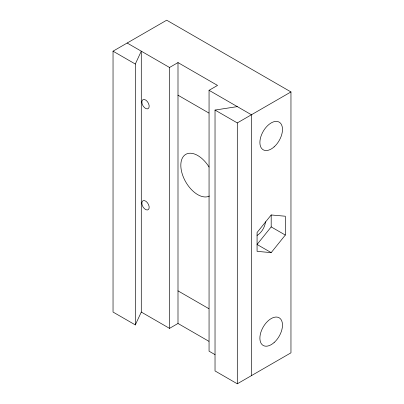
<?xml version="1.0" encoding="UTF-8"?>
<svg xmlns="http://www.w3.org/2000/svg" width="404" height="404" viewBox="0 0 404 404"><rect width="100%" height="100%" fill="white"/><g stroke="black" fill="none" stroke-linecap="round" stroke-linejoin="round"><path stroke-width="0.61" d="M135.315 324.917L135.315 64.039L141.284 51.177L141.284 312.06L135.315 324.917L113.039 312.06L113.039 51.177L166.701 20.2L290.961 91.94L290.961 352.823L237.299 383.8L215.029 370.943L215.029 110.06L237.299 106.616M271.19 214.978L271.19 226.902L257.07 244.471L271.19 252.621L285.31 235.057L285.31 216.226L271.19 214.968L257.07 232.532L257.07 251.359L271.19 252.621M127.159 43.026L169.523 67.483L177.997 62.595L217.534 85.421L209.06 90.309L209.06 351.192L215.034 354.641M215.029 110.06L237.299 122.922L290.961 91.94M141.284 312.06L169.523 328.366L177.997 323.473L208.868 341.294M209.06 90.309L251.419 114.766L251.419 375.649M113.039 51.177L135.315 64.039M177.997 95.203L208.868 113.024M271.19 226.902L285.31 235.057M177.997 290.865L208.868 308.686M237.299 122.922L237.299 383.8M177.997 62.595L177.997 323.473M169.523 67.483L169.523 328.366M265.494 221.796A11.984 6.918 -60 0 1 257.07 235.426M209.368 196.051A23.962 13.837 60 0 1 185.759 181.977A23.962 13.837 60 0 1 185.461 154.54A23.962 13.837 60 0 1 209.055 167.024M274.114 146.874A15.973 9.221 -60 0 0 279.179 122.129A15.973 9.221 -60 0 0 260.277 138.89A15.973 9.221 -60 0 0 274.114 146.874M274.114 342.536A15.973 9.221 -60 0 0 279.179 317.791A15.973 9.221 -60 0 0 260.277 334.547A15.973 9.221 -60 0 0 274.114 342.536M141.844 102.05A5.191 3 60 0 0 147.354 108.903A5.191 3 60 0 0 147.354 101.561A5.191 3 60 0 0 141.844 102.05M141.844 203.141A5.191 3 60 0 0 147.354 209.994A5.191 3 60 0 0 147.354 202.651A5.191 3 60 0 0 141.844 203.141"/></g></svg>
